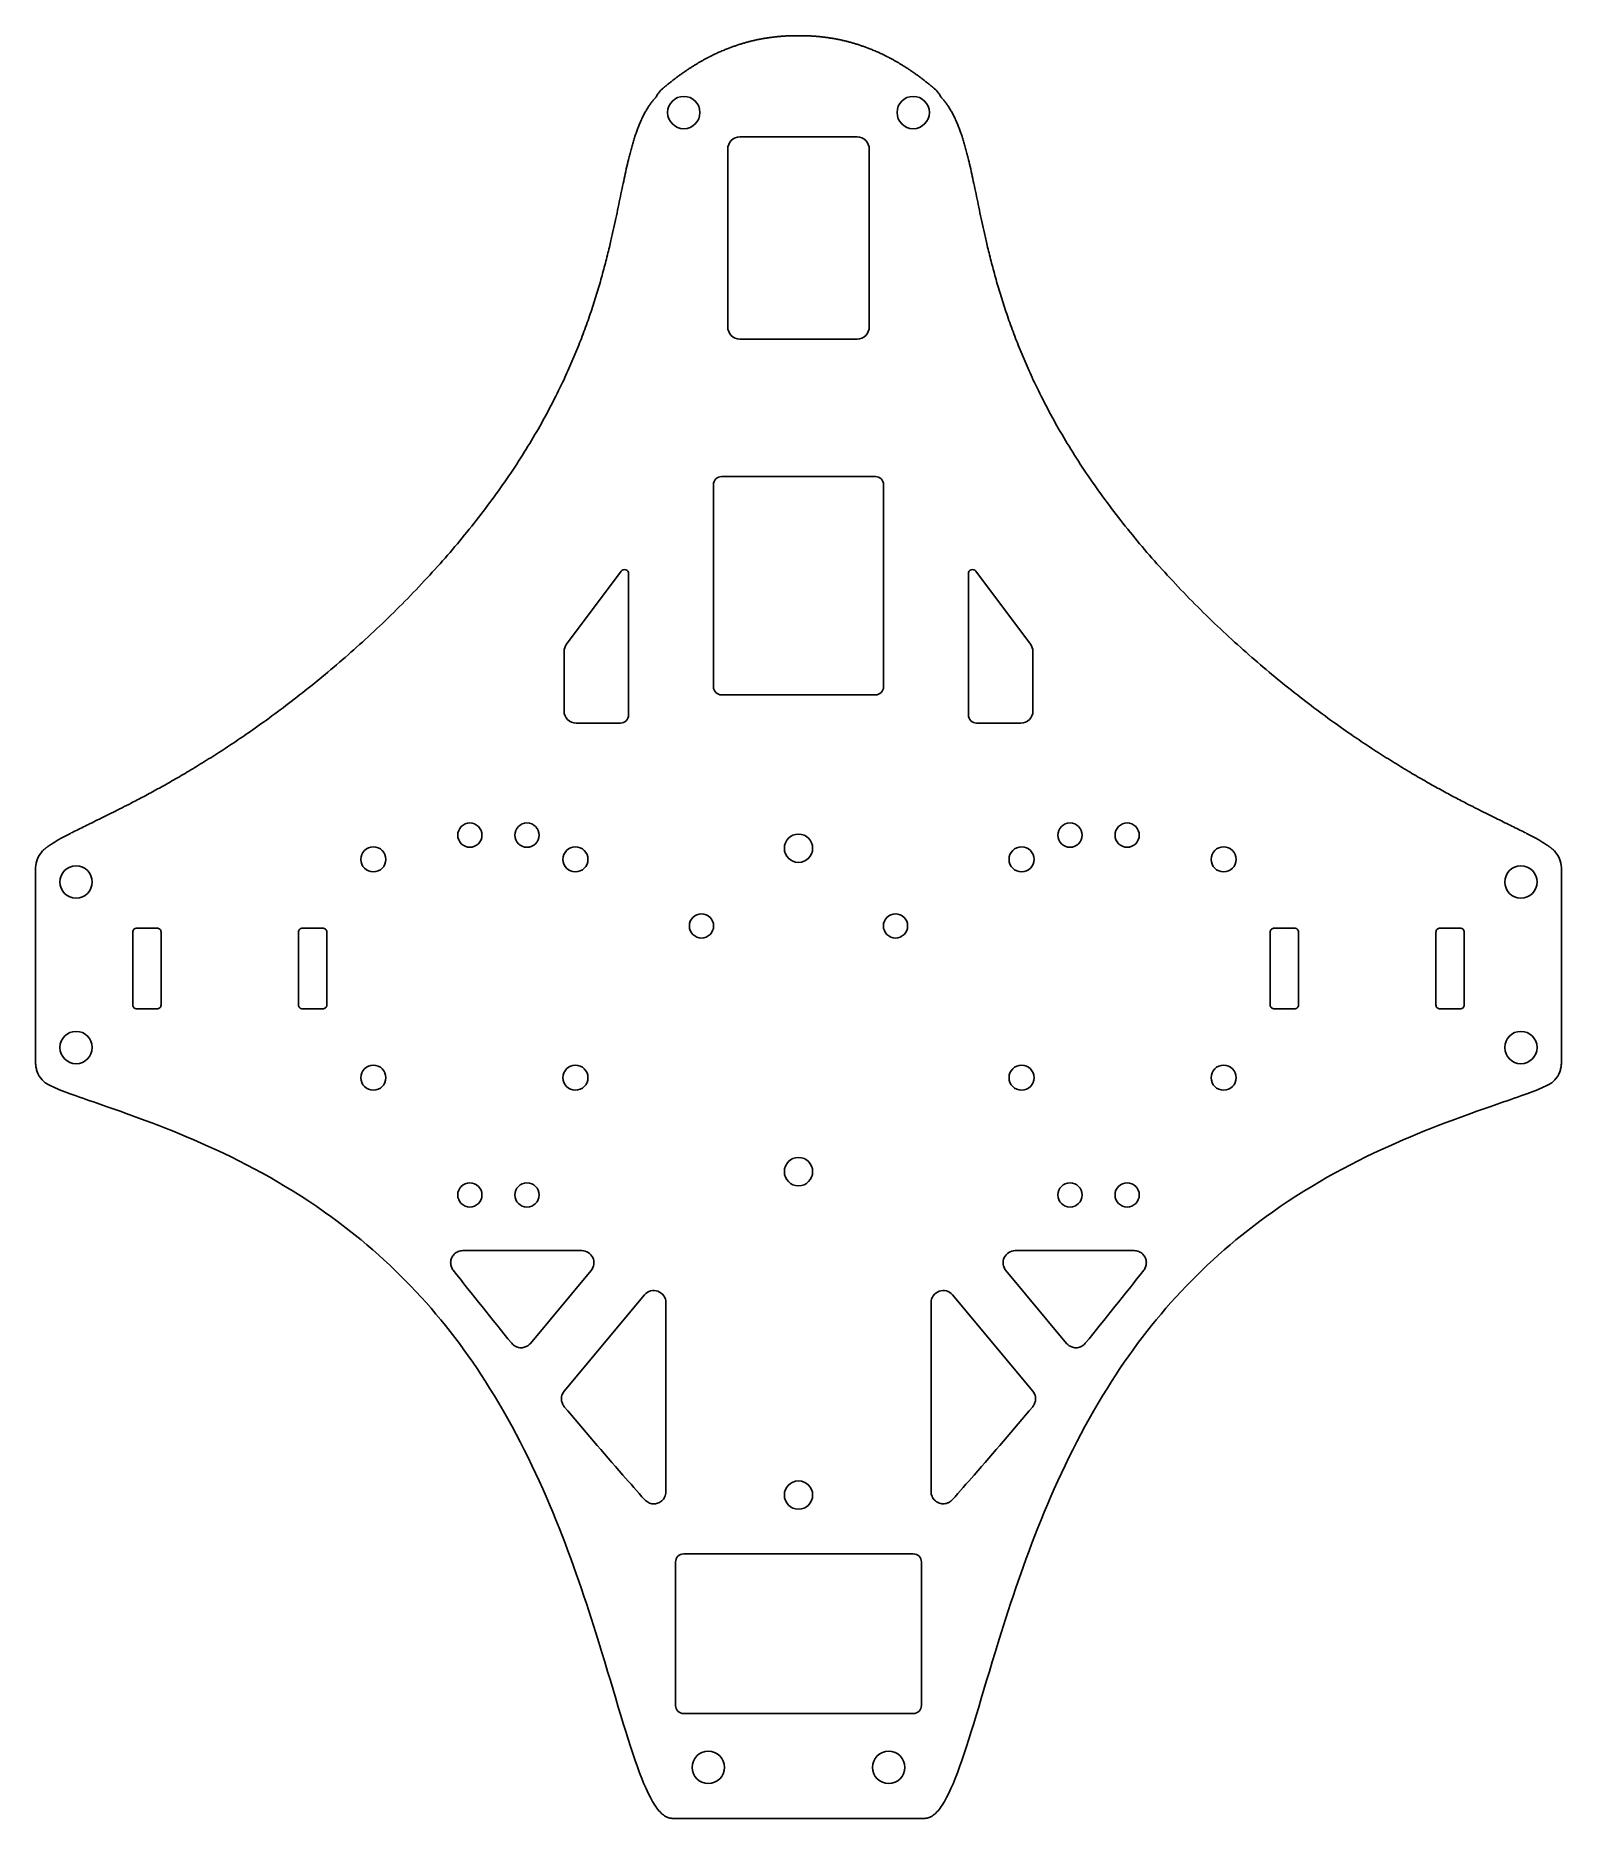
# Model space of a CAD drawing. Header units: millimetres. Extents: x -94 to 94, y -106 to 114.
import ezdxf

# ---------------------------------------------------------------- set-up
doc = ezdxf.new("R2010")
doc.units = ezdxf.units.MM
doc.layers.get('0').update_dxf_attribs({"linetype": 'CONTINUOUS'})

msp = doc.modelspace()

# ---------------------------------------------------------------- linework, layer by layer
for p, q in [((-94.36, 11.38, 0), (-94.36, -12.68, 0)), ((94.36, -12.68, 0), (94.36, 11.38, 0)), ((-41.53, -35.89, 0), (-26.81, -35.89, 0)), ((26.81, -35.89, 0), (41.53, -35.89, 0)), ((-25.66, -38.35, 0), (-33.17, -47.36, 0)), ((33.17, -47.36, 0), (25.66, -38.35, 0)), ((-28.98, -53.26, 0), (-19.05, -41.36, 0)), ((19.05, -41.36, 0), (28.98, -53.26, 0)), ((-16.4, -42.32, 0), (-16.4, -65.7, 0)), ((16.4, -65.7, 0), (16.4, -42.32, 0)), ((-15.63, -106.1, 0), (15.63, -106.1, 0))]:
    msp.add_line(p, q)
for points in [[(-8.75, 78.35), (-8.75, 100.35, -0.414214), (-7.25, 101.85), (7.25, 101.85, -0.414214), (8.75, 100.35), (8.75, 78.35, -0.414214), (7.25, 76.85), (-7.25, 76.85, -0.414214)], [(10.52, 58.85), (10.52, 33.85, -0.414214), (9.52, 32.85), (-9.52, 32.85, -0.414214), (-10.52, 33.85), (-10.52, 58.85, -0.414214), (-9.52, 59.85), (9.52, 59.85, -0.414214)], [(-28.7, 39.1), (-21.92, 48.15, -0.720759), (-21.02, 47.85), (-21.02, 30.35, -0.414214), (-22.02, 29.35), (-27.5, 29.35, -0.414196), (-29, 30.85), (-29, 38.2, -0.162293)], [(21.92, 48.15), (28.7, 39.1, -0.162293), (29, 38.2), (29, 30.85, -0.414196), (27.5, 29.35), (22.02, 29.35, -0.414214), (21.02, 30.35), (21.02, 47.85, -0.720759)], [(-81.85, 4), (-79.35, 4, -0.414214), (-78.85, 3.5), (-78.85, -5.5, -0.414214), (-79.35, -6), (-81.85, -6, -0.414214), (-82.35, -5.5), (-82.35, 3.5, -0.414214)], [(-58.35, 3.5), (-58.35, -5.5, -0.414214), (-58.85, -6), (-61.35, -6, -0.414214), (-61.85, -5.5), (-61.85, 3.5, -0.414214), (-61.35, 4), (-58.85, 4, -0.414214)], [(61.85, 3.5), (61.85, -5.5, -0.414214), (61.35, -6), (58.85, -6, -0.414214), (58.35, -5.5), (58.35, 3.5, -0.414214), (58.85, 4), (61.35, 4, -0.414214)], [(79.35, 4), (81.85, 4, -0.414214), (82.35, 3.5), (82.35, -5.5, -0.414214), (81.85, -6), (79.35, -6, -0.414214), (78.85, -5.5), (78.85, 3.5, -0.414214)], [(15.2, -74.39), (15.2, -92.14, -0.414214), (14.2, -93.14), (-14.2, -93.14, -0.414214), (-15.2, -92.14), (-15.2, -74.39, -0.414214), (-14.2, -73.39), (14.2, -73.39, -0.414214)]]:
    msp.add_lwpolyline(points, format="xyb", close=True)
at = {"extrusion": (-2.2387e-30, -3.84796e-14, -1)}
msp.add_circle((14.19, 104.87, 0), 2, dxfattribs=at)
at = {"extrusion": (-1.11022e-16, -3.84796e-14, -1)}
for centre, radius in [((-14.19, 104.87, 0), 2), ((-33.59, 15.5, 0), 1.5), ((-40.65, 15.5, 0), 1.5), ((-27.59, 12.5, 0), 1.55), ((-52.59, 12.5, 0), 1.55), ((-89.36, 9.7, 0), 2), ((-12, 4.27, 0), 1.5), ((-89.36, -10.77, 0), 2), ((-27.59, -14.5, 0), 1.55), ((-52.59, -14.5, 0), 1.55), ((-33.59, -29, 0), 1.5), ((-40.65, -29, 0), 1.5), ((-11.16, -99.8, 0), 2)]:
    msp.add_circle(centre, radius, dxfattribs=at)
at = {"extrusion": (-2.3029e-30, -3.84796e-14, -1)}
for centre in [(40.65, 15.5, 0), (33.59, 15.5, 0), (12, 4.27, 0), (40.65, -29, 0), (33.59, -29, 0)]:
    msp.add_circle(centre, 1.5, dxfattribs=at)
at = {"extrusion": (-2.28492e-30, -3.84796e-14, -1)}
msp.add_circle((0, 13.88, 0), 1.75, dxfattribs=at)
at = {"extrusion": (-2.26181e-30, -3.84796e-14, -1)}
for centre in [(52.59, 12.5, 0), (27.59, 12.5, 0)]:
    msp.add_circle(centre, 1.55, dxfattribs=at)
at = {"extrusion": (-2.28188e-30, -3.84796e-14, -1)}
for centre in [(89.36, 9.7, 0), (89.36, -10.77, 0), (11.16, -99.8, 0)]:
    msp.add_circle(centre, 2, dxfattribs=at)
at = {"extrusion": (-2.30495e-30, -3.84796e-14, -1)}
for centre in [(52.59, -14.5, 0), (27.59, -14.5, 0)]:
    msp.add_circle(centre, 1.55, dxfattribs=at)
at = {"extrusion": (-2.30803e-30, -3.84796e-14, -1)}
msp.add_circle((0, -26.12, 0), 1.75, dxfattribs=at)
at = {"extrusion": (-2.30143e-30, -3.84796e-14, -1)}
msp.add_circle((0, -66.12, 0), 1.75, dxfattribs=at)
for centre, start, end in [((-26.81, -37.39, 0), -39.8252, 90), ((26.81, -37.39, 0), 90, 219.8252), ((-17.9, -42.32, 0), 0, 140.1748), ((17.9, -42.32, 0), 39.8252, 180)]:
    msp.add_arc(centre, 1.5, start, end)
for points, degree, knots in [([(-8.81, 112.75, 0), (-8.96, 112.69, 0), (-9.14, 112.62, 0), (-9.53, 112.46, 0), (-9.71, 112.38, 0), (-10.07, 112.22, 0), (-10.25, 112.13, 0), (-10.43, 112.05, 0), (-10.43, 112.05, 0), (-10.43, 112.05, 0)], 3, [0, 0, 0, 0, 0.0495057, 0.0495057, 0.1058035, 0.1058035, 0.1835335, 0.1835335, 0.1841218, 0.1841218, 0.1841218, 0.1841218]), ([(8.81, 112.75, 0), (8.96, 112.69, 0), (9.14, 112.62, 0), (9.53, 112.46, 0), (9.71, 112.38, 0), (10.07, 112.22, 0), (10.25, 112.13, 0), (10.43, 112.05, 0), (10.43, 112.05, 0), (10.43, 112.05, 0)], 3, [0, 0, 0, 0, 0.0495057, 0.0495057, 0.1058035, 0.1058035, 0.1835335, 0.1835335, 0.1841218, 0.1841218, 0.1841218, 0.1841218]), ([(-10.43, 112.05, 0), (-11.31, 111.63, 0), (-12.63, 110.91, 0), (-13.92, 110.09, 0), (-15.18, 109.17, 0), (-16.42, 108.16, 0), (-16.84, 107.8, 0)], 5, [-0.93113296, -0.93113296, -0.93113296, -0.93113296, -0.93113296, -0.93113296, -0.9, -0.88352748, -0.88352748, -0.88352748, -0.88352748, -0.88352748, -0.88352748]), ([(10.43, 112.05, 0), (11.31, 111.63, 0), (12.63, 110.91, 0), (13.92, 110.09, 0), (15.18, 109.17, 0), (16.42, 108.16, 0), (16.84, 107.8, 0)], 5, [-0.93113296, -0.93113296, -0.93113296, -0.93113296, -0.93113296, -0.93113296, -0.9, -0.88352748, -0.88352748, -0.88352748, -0.88352748, -0.88352748, -0.88352748]), ([(-16.84, 107.8, 0), (-17.02, 107.64, 0), (-17.18, 107.47, 0), (-17.43, 107.13, 0), (-17.52, 106.97, 0), (-17.6, 106.8, 0)], 3, [-0.2594248, -0.2594248, -0.2594248, -0.2594248, -0.188309, -0.188309, -0.1326708, -0.1326708, -0.1326708, -0.1326708]), ([(16.84, 107.8, 0), (17.02, 107.64, 0), (17.18, 107.47, 0), (17.43, 107.13, 0), (17.52, 106.97, 0), (17.6, 106.8, 0)], 3, [-0.2594248, -0.2594248, -0.2594248, -0.2594248, -0.188309, -0.188309, -0.1326708, -0.1326708, -0.1326708, -0.1326708]), ([(-93.45, 13.6, 0), (-93.46, 13.58, 0), (-93.48, 13.56, 0), (-93.77, 13.27, 0), (-93.99, 12.94, 0), (-94.28, 12.23, 0), (-94.36, 11.86, 0), (-94.36, 11.48, 0)], 3, [0.2276786, 0.2276786, 0.2276786, 0.2276786, 0.2343867, 0.2343867, 0.35158, 0.35158, 0.4649567, 0.4649567, 0.4649567, 0.4649567]), ([(93.45, 13.6, 0), (93.46, 13.58, 0), (93.48, 13.56, 0), (93.77, 13.27, 0), (93.99, 12.94, 0), (94.28, 12.23, 0), (94.36, 11.86, 0), (94.36, 11.48, 0)], 3, [0.2276786, 0.2276786, 0.2276786, 0.2276786, 0.2343867, 0.2343867, 0.35158, 0.35158, 0.4649567, 0.4649567, 0.4649567, 0.4649567]), ([(-94.36, -12.77, 0), (-94.36, -12.94, 0), (-94.34, -13.12, 0), (-94.27, -13.46, 0), (-94.23, -13.63, 0), (-94.16, -13.79, 0)], 3, [0, 0, 0, 0, 0.0523437, 0.0523437, 0.1046786, 0.1046786, 0.1046786, 0.1046786]), ([(94.36, -12.77, 0), (94.36, -12.94, 0), (94.34, -13.12, 0), (94.27, -13.46, 0), (94.23, -13.63, 0), (94.16, -13.79, 0)], 3, [0, 0, 0, 0, 0.0523437, 0.0523437, 0.1046786, 0.1046786, 0.1046786, 0.1046786]), ([(-94.16, -13.79, 0), (-94.03, -14.16, 0), (-93.82, -14.49, 0), (-93.39, -14.94, 0), (-93.22, -15.09, 0), (-92.83, -15.35, 0), (-92.63, -15.45, 0), (-92.41, -15.53, 0)], 3, [0, 0, 0, 0, 0.1169534, 0.1169534, 0.1859224, 0.1859224, 0.2548946, 0.2548946, 0.2548946, 0.2548946]), ([(94.16, -13.79, 0), (94.03, -14.16, 0), (93.82, -14.49, 0), (93.39, -14.94, 0), (93.22, -15.09, 0), (92.83, -15.35, 0), (92.63, -15.45, 0), (92.41, -15.53, 0)], 3, [0, 0, 0, 0, 0.1169534, 0.1169534, 0.1859224, 0.1859224, 0.2548946, 0.2548946, 0.2548946, 0.2548946]), ([(-92.41, -15.53, 0), (-91.27, -16.1, 0), (-89.22, -16.81, 0), (-79.59, -20.15, 0), (-68.97, -23.81, 0), (-50.26, -37.01, 0), (-43.64, -44.18, 0), (-31.94, -62.91, 0), (-28.04, -73.71, 0), (-23.01, -89.72, 0), (-21.43, -95.55, 0), (-19.21, -101.73, 0), (-18.51, -103.35, 0), (-17.44, -104.98, 0), (-17.09, -105.4, 0), (-16.55, -105.81, 0), (-16.37, -105.92, 0), (-16, -106.06, 0), (-15.82, -106.1, 0), (-15.63, -106.1, 0)], 3, [0, 0, 0, 0, 0.384169, 0.384169, 1.51067, 1.51067, 2.420955, 2.420955, 3.469801, 3.469801, 4.201636, 4.201636, 4.551592, 4.551592, 4.714642, 4.714642, 4.786472, 4.786472, 4.851283, 4.851283, 4.851283, 4.851283]), ([(92.41, -15.53, 0), (91.27, -16.1, 0), (89.22, -16.81, 0), (79.59, -20.15, 0), (68.97, -23.81, 0), (50.26, -37.01, 0), (43.64, -44.18, 0), (31.94, -62.91, 0), (28.04, -73.71, 0), (23.01, -89.72, 0), (21.43, -95.55, 0), (19.21, -101.73, 0), (18.51, -103.35, 0), (17.44, -104.98, 0), (17.09, -105.4, 0), (16.55, -105.81, 0), (16.37, -105.92, 0), (16, -106.06, 0), (15.82, -106.1, 0), (15.63, -106.1, 0)], 3, [0, 0, 0, 0, 0.384169, 0.384169, 1.51067, 1.51067, 2.420955, 2.420955, 3.469801, 3.469801, 4.201636, 4.201636, 4.551592, 4.551592, 4.714642, 4.714642, 4.786472, 4.786472, 4.851283, 4.851283, 4.851283, 4.851283]), ([(-41.53, -35.89, 0), (-41.72, -35.89, 0), (-41.92, -35.93, 0), (-42.28, -36.07, 0), (-42.44, -36.18, 0), (-42.72, -36.46, 0), (-42.83, -36.62, 0), (-42.98, -36.98, 0), (-43.03, -37.17, 0), (-43.03, -37.54, 0), (-43, -37.71, 0), (-42.89, -38.03, 0), (-42.81, -38.18, 0), (-42.71, -38.31, 0)], 3, [0, 0, 0, 0, 0.0585967, 0.0585967, 0.1171933, 0.1171933, 0.17579, 0.17579, 0.2343867, 0.2343867, 0.285369, 0.285369, 0.3363513, 0.3363513, 0.3363513, 0.3363513]), ([(41.53, -35.89, 0), (41.72, -35.89, 0), (41.92, -35.93, 0), (42.28, -36.07, 0), (42.44, -36.18, 0), (42.72, -36.46, 0), (42.83, -36.62, 0), (42.98, -36.98, 0), (43.03, -37.17, 0), (43.03, -37.54, 0), (43, -37.71, 0), (42.89, -38.03, 0), (42.81, -38.18, 0), (42.71, -38.31, 0)], 3, [0, 0, 0, 0, 0.0585967, 0.0585967, 0.1171933, 0.1171933, 0.17579, 0.17579, 0.2343867, 0.2343867, 0.285369, 0.285369, 0.3363513, 0.3363513, 0.3363513, 0.3363513]), ([(-35.48, -47.34, 0), (-35.36, -47.49, 0), (-35.21, -47.62, 0), (-34.86, -47.81, 0), (-34.67, -47.87, 0), (-34.29, -47.91, 0), (-34.09, -47.89, 0), (-33.76, -47.79, 0), (-33.62, -47.73, 0), (-33.37, -47.57, 0), (-33.26, -47.47, 0), (-33.17, -47.36, 0)], 3, [0, 0, 0, 0, 0.0585967, 0.0585967, 0.1171933, 0.1171933, 0.17579, 0.17579, 0.2204071, 0.2204071, 0.2650241, 0.2650241, 0.2650241, 0.2650241]), ([(35.48, -47.34, 0), (35.36, -47.49, 0), (35.21, -47.62, 0), (34.86, -47.81, 0), (34.67, -47.87, 0), (34.29, -47.91, 0), (34.09, -47.89, 0), (33.76, -47.79, 0), (33.62, -47.73, 0), (33.37, -47.57, 0), (33.26, -47.47, 0), (33.17, -47.36, 0)], 3, [0, 0, 0, 0, 0.0585967, 0.0585967, 0.1171933, 0.1171933, 0.17579, 0.17579, 0.2204071, 0.2204071, 0.2650241, 0.2650241, 0.2650241, 0.2650241]), ([(-28.98, -53.26, 0), (-29.1, -53.41, 0), (-29.2, -53.59, 0), (-29.32, -53.96, 0), (-29.34, -54.15, 0), (-29.31, -54.5, 0), (-29.27, -54.65, 0), (-29.15, -54.94, 0), (-29.07, -55.07, 0), (-28.97, -55.19, 0)], 3, [0, 0, 0, 0, 0.0585967, 0.0585967, 0.1171933, 0.1171933, 0.1635184, 0.1635184, 0.2098436, 0.2098436, 0.2098436, 0.2098436]), ([(28.98, -53.26, 0), (29.1, -53.41, 0), (29.2, -53.59, 0), (29.32, -53.96, 0), (29.34, -54.15, 0), (29.31, -54.5, 0), (29.27, -54.65, 0), (29.15, -54.94, 0), (29.07, -55.07, 0), (28.97, -55.19, 0)], 3, [0, 0, 0, 0, 0.0585967, 0.0585967, 0.1171933, 0.1171933, 0.1635184, 0.1635184, 0.2098436, 0.2098436, 0.2098436, 0.2098436]), ([(-19.02, -66.7, 0), (-19.93, -65.68, 0), (-20.83, -64.66, 0), (-24.15, -60.87, 0), (-26.59, -58.02, 0), (-28.97, -55.19, 0)], 3, [-1.513912, -1.513912, -1.513912, -1.513912, -1.109675, -1.109675, 0, 0, 0, 0]), ([(28.97, -55.19, 0), (26.59, -58.02, 0), (24.15, -60.87, 0), (20.83, -64.66, 0), (19.93, -65.68, 0), (19.02, -66.7, 0)], 3, [-2.10635, -2.10635, -2.10635, -2.10635, -0.999745, -0.999745, -0.596626, -0.596626, -0.596626, -0.596626]), ([(-19.02, -66.7, 0), (-18.89, -66.84, 0), (-18.74, -66.96, 0), (-18.38, -67.13, 0), (-18.19, -67.19, 0), (-17.8, -67.21, 0), (-17.61, -67.18, 0), (-17.24, -67.06, 0), (-17.07, -66.96, 0), (-16.77, -66.71, 0), (-16.65, -66.55, 0), (-16.51, -66.27, 0), (-16.47, -66.16, 0), (-16.42, -65.93, 0), (-16.4, -65.82, 0), (-16.4, -65.7, 0)], 3, [0, 0, 0, 0, 0.0585967, 0.0585967, 0.1171933, 0.1171933, 0.17579, 0.17579, 0.2343867, 0.2343867, 0.2929834, 0.2929834, 0.328067, 0.328067, 0.3631507, 0.3631507, 0.3631507, 0.3631507]), ([(16.4, -65.7, 0), (16.4, -65.9, 0), (16.44, -66.09, 0), (16.59, -66.45, 0), (16.7, -66.62, 0), (16.97, -66.89, 0), (17.13, -67, 0), (17.49, -67.16, 0), (17.69, -67.2, 0), (18.08, -67.2, 0), (18.27, -67.17, 0), (18.56, -67.05, 0), (18.66, -67, 0), (18.86, -66.86, 0), (18.94, -66.79, 0), (19.02, -66.7, 0)], 3, [0, 0, 0, 0, 0.0585967, 0.0585967, 0.1171933, 0.1171933, 0.17579, 0.17579, 0.2343867, 0.2343867, 0.2929834, 0.2929834, 0.328067, 0.328067, 0.3631507, 0.3631507, 0.3631507, 0.3631507])]:
    msp.add_open_spline(points, degree=degree, knots=knots)
for points, degree in [([(0, 114.37, 0), (-1.86, 114.39, 0), (-3.68, 114.23, 0), (-5.44, 113.9, 0), (-7.15, 113.41, 0), (-8.81, 112.75, 0)], 5), ([(0, 114.37, 0), (1.86, 114.39, 0), (3.68, 114.23, 0), (5.44, 113.9, 0), (7.15, 113.41, 0), (8.81, 112.75, 0)], 5), ([(-17.6, 106.8, 0), (-18.36, 106, 0), (-19.69, 104.01, 0), (-21.11, 99.91, 0), (-22.32, 92.27, 0), (-25.18, 79.56, 0), (-31.69, 64.68, 0), (-43.24, 48.99, 0), (-58.03, 35.01, 0), (-71.78, 25.15, 0), (-82.96, 19.04, 0), (-89.04, 16.3, 0), (-91.9, 14.81, 0), (-93.06, 13.97, 0), (-93.45, 13.6, 0)], 5), ([(17.6, 106.8, 0), (18.36, 106, 0), (19.69, 104.01, 0), (21.11, 99.91, 0), (22.32, 92.27, 0), (25.18, 79.56, 0), (31.69, 64.68, 0), (43.24, 48.99, 0), (58.03, 35.01, 0), (71.78, 25.15, 0), (82.96, 19.04, 0), (89.04, 16.3, 0), (91.9, 14.81, 0), (93.06, 13.97, 0), (93.45, 13.6, 0)], 5), ([(-94.36, 11.48, 0), (-94.36, 11.46, 0), (-94.36, 11.44, 0), (-94.36, 11.42, 0), (-94.36, 11.4, 0), (-94.36, 11.38, 0)], 5), ([(94.36, 11.48, 0), (94.36, 11.46, 0), (94.36, 11.44, 0), (94.36, 11.42, 0), (94.36, 11.4, 0), (94.36, 11.38, 0)], 5), ([(-94.36, -12.68, 0), (-94.36, -12.7, 0), (-94.36, -12.72, 0), (-94.36, -12.73, 0), (-94.36, -12.75, 0), (-94.36, -12.77, 0)], 5), ([(94.36, -12.68, 0), (94.36, -12.7, 0), (94.36, -12.72, 0), (94.36, -12.73, 0), (94.36, -12.75, 0), (94.36, -12.77, 0)], 5), ([(-35.48, -47.34, 0), (-37.94, -44.33, 0), (-40.37, -41.3, 0), (-42.71, -38.31, 0)], 3), ([(35.48, -47.34, 0), (37.94, -44.33, 0), (40.37, -41.3, 0), (42.71, -38.31, 0)], 3)]:
    msp.add_open_spline(points, degree=degree)

doc.saveas('drawing.dxf')
